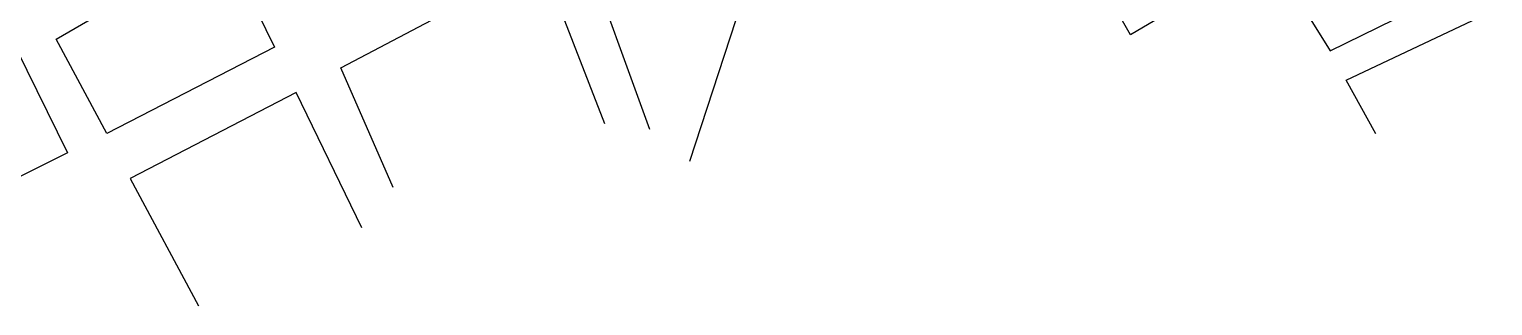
# Model space of a CAD drawing. Header units: millimetres. Extents: x 7657 to 9078, y 851 to 1875.
# Drawn here: x 7964.4 to 8397.5, y 1430.9 to 1512.6 of the extents above; entities that cross this region are included whole.
import ezdxf

# ---------------------------------------------------------------- set-up
doc = ezdxf.new("R2010")
doc.units = ezdxf.units.MM
doc.layers.add('Υπόβαθρο ΔΕΗ', color=7, linetype='Continuous')

msp = doc.modelspace()

# ---------------------------------------------------------------- linework, layer by layer
at = {"layer": 'Υπόβαθρο ΔΕΗ', "ltscale": 0.2}
for points in [[(8340.3, 1527.88), (8338.29, 1524.17), (8349.4, 1506.24), (8392.13, 1527.2), (8360.83, 1586.56), (8324.34, 1565.38), (8340.3, 1527.88)], [(8275.68, 1536.76), (8305.59, 1554.13), (8317.62, 1527.15), (8290.3, 1511.01), (8275.68, 1536.76)], [(8362.94, 1481.76), (8354.18, 1497.61), (8437.55, 1536.96), (8449.65, 1512.13)]]:
    msp.add_lwpolyline(points, dxfattribs=at)
at = {"layer": 'Υπόβαθρο ΔΕΗ'}
for points in [[(8148.03, 1482.98), (8127.83, 1538.63), (8167.72, 1559.4), (8180.31, 1536.34), (8159.8, 1473.58)], [(7972.31, 1509.75), (8021.8, 1538.37), (8036.98, 1507.36), (7987.33, 1481.8), (7972.31, 1509.75)], [(8072.06, 1465.87), (8056.65, 1501.18), (8116.14, 1532.53), (8134.66, 1484.74)], [(7960.61, 1506.71), (7975.75, 1476.11), (7946.89, 1461.73), (7927.7, 1495.98), (7927.07, 1498.59), (7927.81, 1500.57), (7929.06, 1501.6), (7946.5, 1506.7), (7960.61, 1506.71)], [(8062.82, 1453.97), (8043.35, 1493.94), (7994.25, 1468.46), (8014.47, 1430.9)]]:
    msp.add_lwpolyline(points, dxfattribs=at)

doc.saveas('drawing.dxf')
